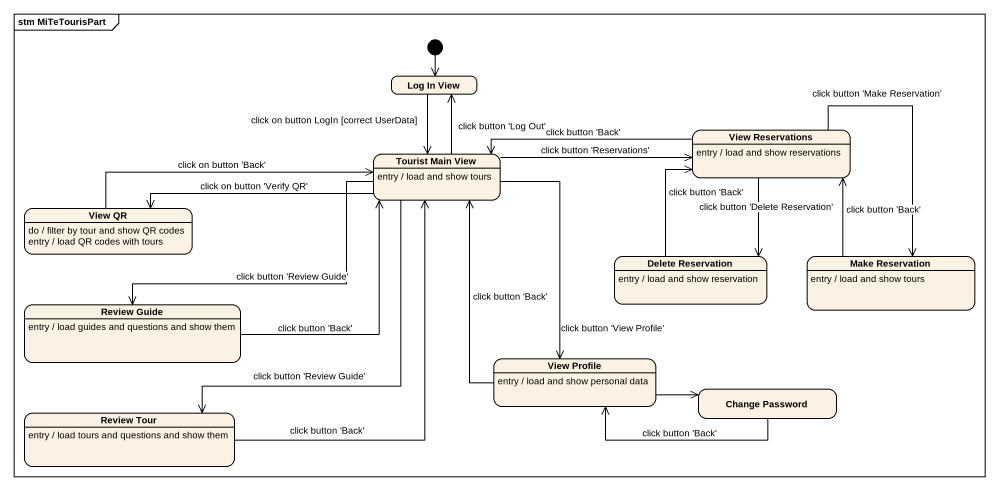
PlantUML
@startuml
mainframe stm MiTeTourisPart
hide empty description
state "Log In View" as Log_In_View
state "Tourist Main View" as Tourist_Main_View
Tourist_Main_View : entry / load and show tours
state "View Reservations" as View_Reservations
View_Reservations : entry / load and show reservations
state "View QR" as View_QR
View_QR : do / filter by tour and show QR codes
View_QR : entry / load QR codes with tours
state "Delete Reservation" as Delete_Reservation
Delete_Reservation : entry / load and show reservation
state "Make Reservation" as Make_Reservation
Make_Reservation : entry / load and show tours
state "Review Guide" as Review_Guide
Review_Guide : entry / load guides and questions and show them
state "View Profile" as View_Profile
View_Profile : entry / load and show personal data
state "Change Password" as Change_Password
state "Review Tour" as Review_Tour
Review_Tour : entry / load tours and questions and show them
[*] --> Log_In_View
Log_In_View --> Tourist_Main_View : click on button LogIn [correct UserData]
Tourist_Main_View -up-> Log_In_View : click button 'Log Out'
Tourist_Main_View -right-> View_Reservations : click button 'Reservations'
Tourist_Main_View -left-> View_QR : click on button 'Verify QR'
Tourist_Main_View -left-> Review_Guide : click button 'Review Guide'
Tourist_Main_View --> View_Profile : click button 'View Profile'
Tourist_Main_View --> Review_Tour : click button 'Review Guide'
View_Reservations -left-> Tourist_Main_View : click button 'Back'
View_Reservations --> Delete_Reservation : click button 'Delete Reservation'
View_Reservations --> Make_Reservation : click button 'Make Reservation'
View_QR -right-> Tourist_Main_View : click on button 'Back'
Delete_Reservation -up-> View_Reservations : click button 'Back'
Make_Reservation -up-> View_Reservations : click button 'Back'
Review_Guide -right-> Tourist_Main_View : click button 'Back'
View_Profile -up-> Tourist_Main_View : click button 'Back'
View_Profile -right-> Change_Password
Change_Password -left-> View_Profile : click button 'Back'
Review_Tour -up-> Tourist_Main_View : click button 'Back'
@enduml
